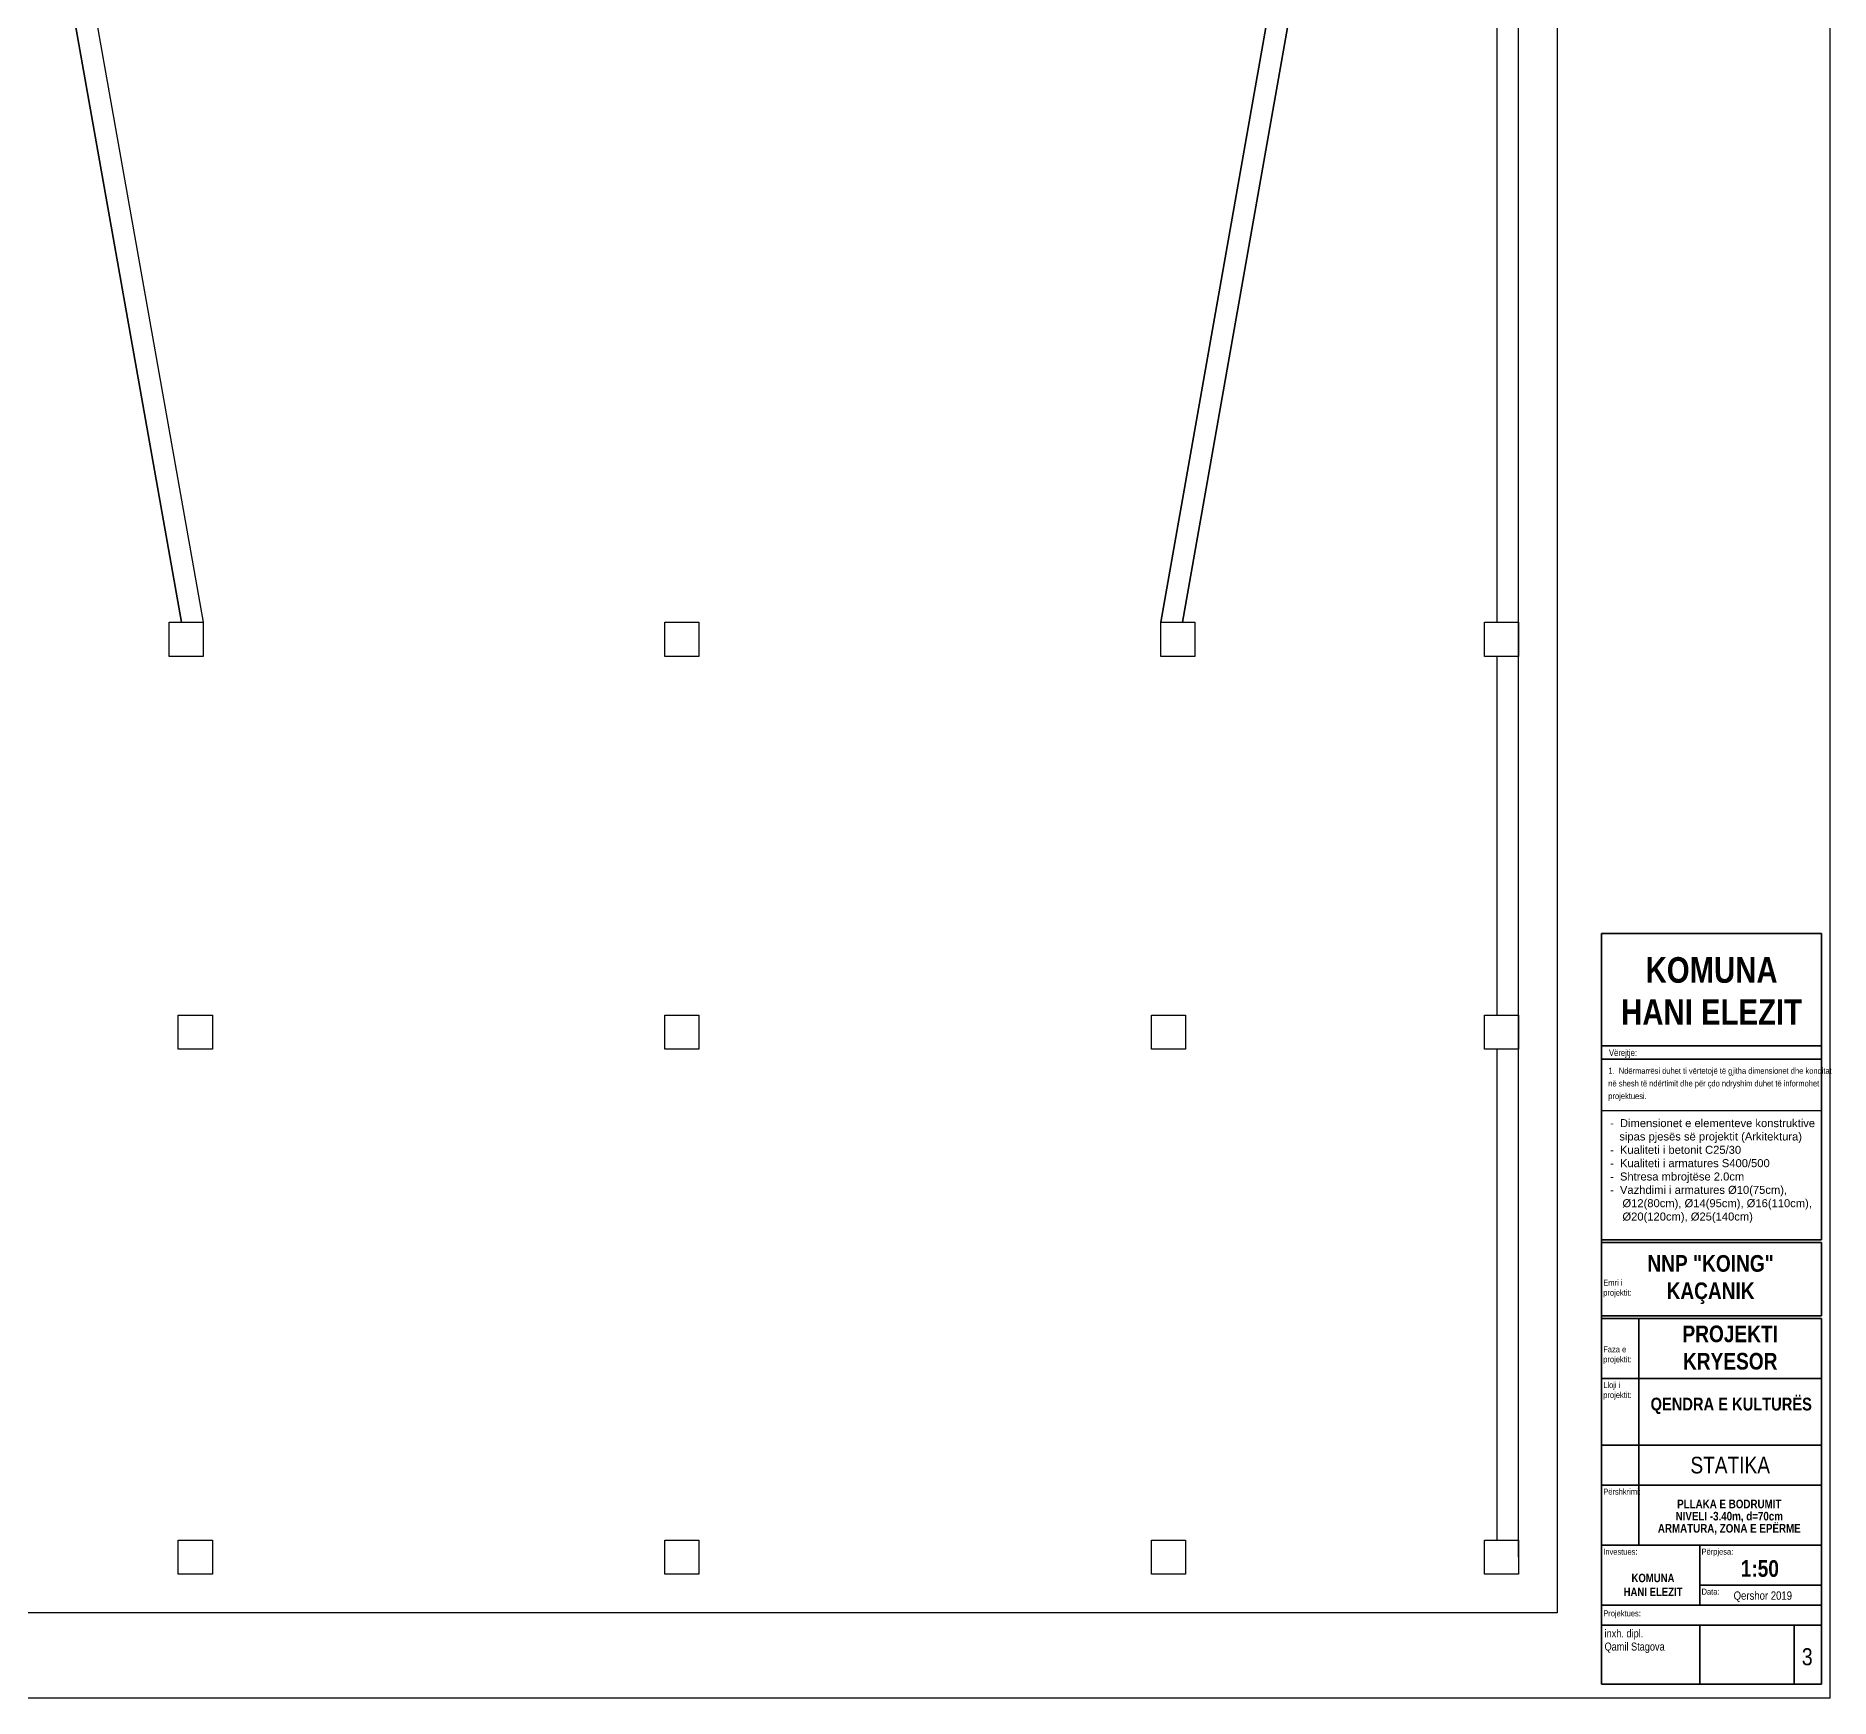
# Model space of a CAD drawing. Header units: inches. Extents: x 5716 to 15426, y 110 to 4440.
# Drawn here: x 13324 to 15426, y 110 to 2057 of the extents above; entities that cross this region are included whole.
import ezdxf

# ---------------------------------------------------------------- set-up
doc = ezdxf.new("R2010")
doc.units = ezdxf.units.IN
doc.layers.add('0_Pen_No__1', color=7, linetype='Continuous', lineweight=35)
doc.layers.add('TEKSTI_Pen_No__201', color=7, linetype='Continuous', lineweight=18)
doc.layers.add('A4_OP', color=7, linetype='Continuous')
doc.styles.add('GENERATED_STYLE_1', font='ARIAL.TTF')
doc.styles.add('GENERATED_STYLE_3', font='ARIALN.TTF')
doc.styles.add('GENERATED_STYLE_4', font='ARIALNB.TTF')

msp = doc.modelspace()

# ---------------------------------------------------------------- linework, layer by layer
for p, q in [((15425.6, 110.2), (15425.6, 4440.2)), ((15158, 798.4), (15415.6, 798.4)), ((15425.6, 110.2), (11315.7, 110.2))]:
    msp.add_line(p, q)
at = {"layer": '0_Pen_No__1', "linetype": 'Continuous'}
for p, q in [((15158, 647), (15158, 1005.7)), ((15158, 1005.7), (15415.6, 1005.7)), ((15415.6, 1005.7), (15415.6, 647)), ((15158, 874), (15415.6, 874)), ((15158, 858.4), (15415.6, 858.4)), ((15158, 677.9), (15158, 763.7)), ((15158, 126.7), (15158, 674.8)), ((15158, 647), (15415.6, 647)), ((15158, 643.9), (15415.6, 643.9)), ((15415.6, 643.9), (15415.6, 558.1)), ((15158, 558.1), (15415.6, 558.1)), ((15158, 555), (15415.6, 555)), ((15158, 555), (15415.6, 555)), ((15201.6, 289.4), (15201.6, 555)), ((15415.6, 555), (15415.6, 126.7)), ((15158, 484.7), (15415.6, 484.7)), ((15158, 406.6), (15415.6, 406.6)), ((15158, 359.7), (15415.6, 359.7)), ((15158, 289.4), (15415.6, 289.4)), ((15273.1, 219.1), (15273.1, 289.4)), ((15273.1, 242.5), (15415.6, 242.5)), ((15158, 219.1), (15415.6, 219.1)), ((15158, 195.6), (15415.6, 195.6)), ((15273.1, 195.6), (15273.1, 126.7)), ((15383.4, 126.7), (15383.4, 195.6)), ((15158, 126.7), (15415.6, 126.7))]:
    msp.add_line(p, q, dxfattribs=at)
at = {"layer": 'A4_OP'}
for points in [[(15105.7, 4340.2), (15105.7, 210.2)], [(15060.7, 275.2), (15060.7, 4050.2)], [(13383.3, 2140.2), (13519.9, 1370.2)], [(14641.6, 1370.2), (14777.6, 2140.2)], [(14777.6, 2140.2), (14641.6, 1370.2)], [(13494.5, 1370.2), (13365, 2100.2)], [(13365, 2100.2), (13494.5, 1370.2)], [(14795.9, 2100.2), (14667, 1370.2)], [(14667, 1370.2), (14795.9, 2100.2)], [(15035.7, 1370.2), (15035.7, 2100.2)], [(13479.9, 1330.2), (13479.9, 1370.2)], [(13479.9, 1330.2), (13479.9, 1370.2)], [(13479.9, 1370.2), (13519.9, 1370.2)], [(13490.7, 1370.2), (13494.5, 1370.2)], [(13509, 1370.2), (13519.9, 1370.2)], [(13519.9, 1370.2), (13519.9, 1330.2)], [(13519.9, 1370.2), (13519.9, 1330.2)], [(14060.6, 1330.2), (14060.6, 1370.2)], [(14060.6, 1370.2), (14100.6, 1370.2)], [(14060.6, 1330.2), (14060.6, 1370.2)], [(14060.6, 1370.2), (14100.6, 1370.2)], [(14100.6, 1370.2), (14100.6, 1330.2)], [(14100.6, 1370.2), (14100.6, 1330.2)], [(14641.6, 1330.2), (14641.6, 1370.2)], [(14641.6, 1370.2), (14652.4, 1370.2)], [(14641.6, 1330.2), (14641.6, 1370.2)], [(14641.6, 1370.2), (14681.6, 1370.2)], [(14667, 1370.2), (14670.7, 1370.2)], [(14681.6, 1370.2), (14681.6, 1330.2)], [(14681.6, 1370.2), (14681.6, 1330.2)], [(15020.7, 1330.2), (15020.7, 1370.2)], [(15020.7, 1370.2), (15060.7, 1370.2)], [(15020.7, 1330.2), (15020.7, 1370.2)], [(15020.7, 1370.2), (15060.7, 1370.2)], [(15060.7, 1370.2), (15060.7, 1330.2)], [(15060.7, 1370.2), (15060.7, 1330.2)], [(13519.9, 1330.2), (13479.9, 1330.2)], [(13519.9, 1330.2), (13479.9, 1330.2)], [(14100.6, 1330.2), (14060.6, 1330.2)], [(14100.6, 1330.2), (14060.6, 1330.2)], [(14681.6, 1330.2), (14641.6, 1330.2)], [(14681.6, 1330.2), (14641.6, 1330.2)], [(15060.7, 1330.2), (15020.7, 1330.2)], [(15060.7, 1330.2), (15020.7, 1330.2)], [(15035.7, 910.2), (15035.7, 1330.2)], [(13490.7, 870.2), (13490.7, 910.2)], [(13490.7, 910.2), (13530.7, 910.2)], [(13490.7, 870.2), (13490.7, 910.2)], [(13490.7, 910.2), (13530.7, 910.2)], [(13530.7, 910.2), (13530.7, 870.2)], [(13530.7, 910.2), (13530.7, 870.2)], [(14060.6, 870.2), (14060.6, 910.2)], [(14060.6, 910.2), (14100.6, 910.2)], [(14060.6, 870.2), (14060.6, 910.2)], [(14060.6, 910.2), (14100.6, 910.2)], [(14100.6, 910.2), (14100.6, 870.2)], [(14100.6, 910.2), (14100.6, 870.2)], [(14630.7, 870.2), (14630.7, 910.2)], [(14630.7, 910.2), (14670.7, 910.2)], [(14630.7, 870.2), (14630.7, 910.2)], [(14630.7, 910.2), (14670.7, 910.2)], [(14670.7, 910.2), (14670.7, 870.2)], [(14670.7, 910.2), (14670.7, 870.2)], [(15020.7, 870.2), (15020.7, 910.2)], [(15020.7, 910.2), (15060.7, 910.2)], [(15020.7, 870.2), (15020.7, 910.2)], [(15020.7, 910.2), (15060.7, 910.2)], [(15060.7, 910.2), (15060.7, 870.2)], [(15060.7, 910.2), (15060.7, 870.2)], [(13530.7, 870.2), (13490.7, 870.2)], [(13530.7, 870.2), (13490.7, 870.2)], [(14100.6, 870.2), (14060.6, 870.2)], [(14100.6, 870.2), (14060.6, 870.2)], [(14670.7, 870.2), (14630.7, 870.2)], [(14670.7, 870.2), (14630.7, 870.2)], [(15060.7, 870.2), (15020.7, 870.2)], [(15060.7, 870.2), (15020.7, 870.2)], [(15035.7, 295.2), (15035.7, 870.2)], [(13490.7, 255.2), (13490.7, 295.2)], [(13490.7, 295.2), (13530.7, 295.2)], [(13490.7, 255.2), (13490.7, 295.2)], [(13490.7, 295.2), (13530.7, 295.2)], [(13530.7, 295.2), (13530.7, 255.2)], [(13530.7, 295.2), (13530.7, 255.2)], [(14060.6, 255.2), (14060.6, 295.2)], [(14060.6, 295.2), (14100.6, 295.2)], [(14060.6, 255.2), (14060.6, 295.2)], [(14060.6, 295.2), (14100.6, 295.2)], [(14100.6, 295.2), (14100.6, 255.2)], [(14100.6, 295.2), (14100.6, 255.2)], [(14630.7, 255.2), (14630.7, 295.2)], [(14630.7, 295.2), (14670.7, 295.2)], [(14630.7, 255.2), (14630.7, 295.2)], [(14630.7, 295.2), (14670.7, 295.2)], [(14670.7, 295.2), (14670.7, 255.2)], [(14670.7, 295.2), (14670.7, 255.2)], [(15020.7, 255.2), (15020.7, 295.2)], [(15020.7, 295.2), (15060.7, 295.2)], [(15020.7, 255.2), (15020.7, 295.2)], [(15020.7, 295.2), (15060.7, 295.2)], [(15060.7, 295.2), (15060.7, 255.2)], [(15060.7, 295.2), (15060.7, 255.2)], [(13530.7, 255.2), (13490.7, 255.2)], [(13530.7, 255.2), (13490.7, 255.2)], [(14100.6, 255.2), (14060.6, 255.2)], [(14100.6, 255.2), (14060.6, 255.2)], [(14670.7, 255.2), (14630.7, 255.2)], [(14670.7, 255.2), (14630.7, 255.2)], [(15060.7, 255.2), (15020.7, 255.2)], [(15060.7, 255.2), (15020.7, 255.2)], [(15105.7, 210.2), (11815.7, 210.2)]]:
    msp.add_lwpolyline(points, dxfattribs=at)

# ---------------------------------------------------------------- texts
at = {"layer": '0_Pen_No__1', "linetype": 'Continuous'}
for s, insert, char_height, width, attachment_point, line_spacing_factor, style in [('\\A1;KOMUNA HANI ELEZIT', (15286.8, 978), 30, 214.051, 2, 0.984903, 'GENERATED_STYLE_4'), ('\\A1;1.  Ndërmarrësi duhet ti vërtetojë të gjitha dimensionet dhe konditat në shesh të ndërtimit dhe për çdo ndryshim duhet të informohet projektuesi. ', (15165.8, 848.4), 7.0313, 245.916, 1, 1.261061, 'GENERATED_STYLE_3'), ('\\A1;NNP "KOING"\\PKAÇANIK', (15285.6, 629.1), 19.531, 214.051, 2, 0.984903, 'GENERATED_STYLE_4'), ('\\A1;Emri i\\Pprojektit:', (15159.9, 600.3), 7.03, 67.539, 1, 0.996607, 'GENERATED_STYLE_3'), ('\\A1;PROJEKTI KRYESOR', (15308.6, 546.6), 19.531, 214.051, 2, 0.984903, 'GENERATED_STYLE_4'), ('\\A1;Faza e \\Pprojektit:', (15159.9, 522.2), 7.031, 67.539, 1, 0.996607, 'GENERATED_STYLE_3'), ('\\A1;Lloji i \\Pprojektit:', (15159.9, 480.4), 7.031, 67.539, 1, 0.996607, 'GENERATED_STYLE_3'), ('\\A1;QENDRA E KULTURËS', (15309.8, 462.1), 15, 214.051, 2, 0.984903, 'GENERATED_STYLE_4'), ('\\A1;PLLAKA E BODRUMIT\\PNIVELI -3.40m, d=70cm\\PARMATURA, ZONA E EPËRME', (15307.5, 342.6), 10, 227.819, 2, 0.8554, 'GENERATED_STYLE_4'), ('\\A1;inxh. dipl. \\PQamil Stagova', (15161.4, 190.7), 9.375, 167.016, 1, 0.98645, 'GENERATED_STYLE_3')]:
    msp.add_mtext(s, dxfattribs=dict(at, insert=insert, char_height=char_height, width=width, attachment_point=attachment_point, line_spacing_factor=line_spacing_factor, style=style))
for s, insert, char_height, attachment_point, style in [('\\A1;Vërejtje:', (15166.6, 870), 7.812, 1, 'GENERATED_STYLE_3'), ('\\A1;STATIKA', (15308.6, 392.9), 19.531, 2, 'GENERATED_STYLE_3'), ('\\A1;Përshkrimi:', (15159.9, 355.6), 7.031, 1, 'GENERATED_STYLE_3'), ('\\A1;Investues: ', (15159.9, 285.2), 7.031, 1, 'GENERATED_STYLE_3'), ('\\A1;Përpjesa:', (15275, 285.3), 7.031, 1, 'GENERATED_STYLE_3'), ('\\A1;\\pi-24.727;KOMUNA \\P\\pi-33.963;HANI ELEZIT', (15217.7, 255.8), 9.766, 1, 'GENERATED_STYLE_4'), ('\\A1;1:50', (15343.3, 271.8), 19.53, 2, 'GENERATED_STYLE_4'), ('\\A1;Data: ', (15275, 238.4), 7.03, 1, 'GENERATED_STYLE_3'), ('\\A1;Qershor 2019', (15346.8, 235.2), 9.766, 2, 'GENERATED_STYLE_3'), ('\\A1;Projektues: ', (15159.9, 213), 7.031, 1, 'GENERATED_STYLE_3'), ('\\A1;3', (15398.8, 168.7), 20, 2, 'GENERATED_STYLE_3')]:
    msp.add_mtext(s, dxfattribs=dict(at, insert=insert, char_height=char_height, attachment_point=attachment_point, style=style))
at = {"layer": 'TEKSTI_Pen_No__201', "linetype": 'Continuous', "insert": (15167.8, 788.3), "char_height": 9.375, "attachment_point": 1, "style": 'GENERATED_STYLE_1'}
msp.add_mtext('-  Dimensionet e elementeve konstruktive\\P   sipas pjesës së projektit (Arkitektura)\\P-  Kualiteti i betonit C25/30\\P-  Kualiteti i armatures S400/500\\P-  Shtresa mbrojtëse 2.0cm\\P-  Vazhdimi i armatures Ø10(75cm), \\P    Ø12(80cm), Ø14(95cm), Ø16(110cm), \\P    Ø20(120cm), Ø25(140cm)    ', dxfattribs=at)

doc.saveas('drawing.dxf')
